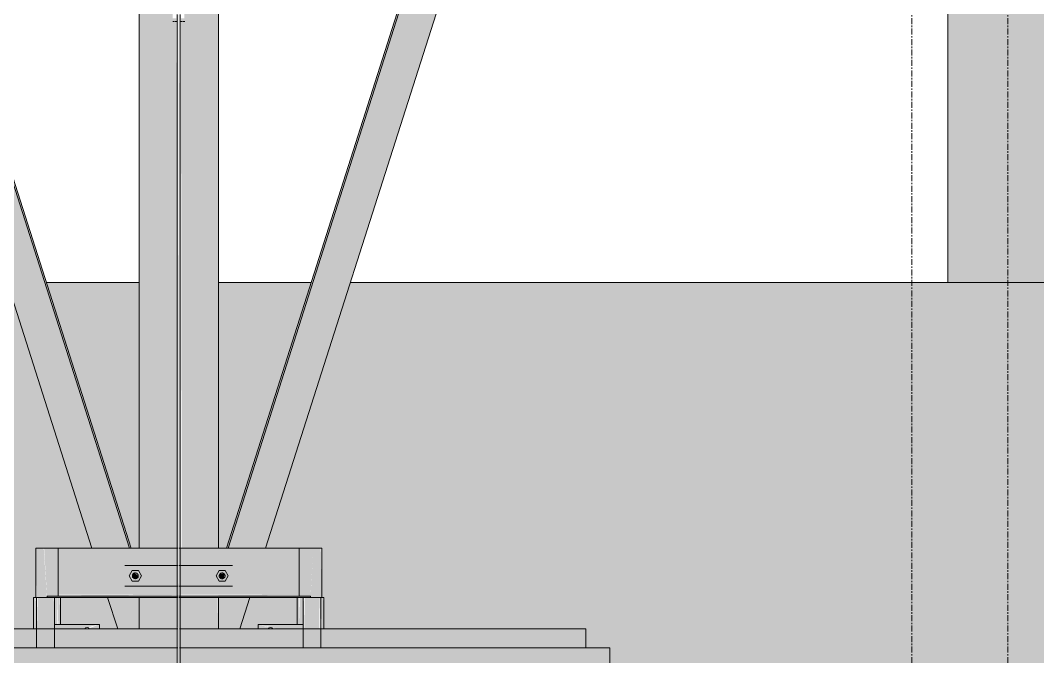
# Model space of a CAD drawing. Header units: inches. Extents: x 21380 to 98133, y -290 to 853.
# Drawn here: x 25608.9 to 25693.9, y 155.3 to 208.4 of the extents above; entities that cross this region are included whole.
import ezdxf

# ---------------------------------------------------------------- set-up
doc = ezdxf.new("R2010")
doc.units = ezdxf.units.IN
doc.header["$MEASUREMENT"] = 0
doc.linetypes.add('Grid Line 1_2_', pattern=[0.875, 0.5, -0.125, 0.125, -0.125])
for name, color, linetype, lineweight in [('M-HVAC-DUCT', 70, 'Continuous', 9), ('Q-SPCQ', 91, 'Continuous', 9), ('S-BEAM', 12, 'Continuous', 9), ('S-GRID', 1, 'Continuous', 9)]:
    doc.layers.add(name, color=color, linetype=linetype, lineweight=lineweight)

# ---------------------------------------------------------------- blocks, each defined once
blk = doc.blocks.new('Basketball_Backstop-Performance_Sports_Systems-3103-Ceiling_Hung - 27_-0_ to 27_-11 7_8_-706978-Building Section - East_West looking North')
at = {"layer": 'Q-SPCQ'}
h = blk.add_hatch(color=256, dxfattribs=at)
h.paths.add_polyline_path([(25617.075, 157.563), (25618.958, 157.563), (25618.958, 160.188), (25616.238, 160.188), (25616.477, 159.438)], flags=0)
h.paths.add_polyline_path([(25618.06, 164.313), (25580.727, 281.375), (25579.159, 281.375), (25577.736, 280.918), (25614.923, 164.313)], flags=0)
for points in [[(25618.06, 164.313), (25618.191, 164.32), (25580.861, 281.375), (25580.727, 281.375), (25618.058, 164.32)], [(25626.154, 164.313), (25626.29, 164.32), (25663.62, 281.375), (25663.487, 281.375), (25626.156, 164.32)], [(25622.169, 145.856), (25622.277, 145.965), (25622.294, 146.074), (25622.231, 208.891), (25622.169, 208.884), (25622.169, 149.672)], [(25618.549, 161.75), (25618.749, 161.879), (25618.799, 162), (25618.484, 162.241), (25618.299, 162), (25618.332, 161.875)], [(25625.924, 161.783), (25626.015, 162.125), (25625.924, 162.217), (25625.582, 162.125), (25625.622, 161.823)], [(25610.049, 157.563), (25610.299, 157.563), (25610.234, 160.188), (25610.049, 160.188), (25610.049, 159.438)], [(25610.303, 157.563), (25610.424, 157.563), (25610.361, 160.188), (25610.299, 160.188), (25610.303, 157.563)], [(25611.674, 157.563), (25611.674, 160.188), (25610.424, 160.188), (25610.424, 157.563)], [(25611.704, 157.563), (25611.799, 157.623), (25611.736, 160.188), (25611.674, 160.188), (25611.674, 157.563)], [(25612.049, 157.938), (25612.049, 160.188), (25611.799, 160.188), (25611.799, 157.938)], [(25612.297, 157.938), (25612.299, 157.938), (25612.226, 160.188), (25612.049, 160.188), (25612.114, 157.938), (25612.29, 157.938)], [(25632.057, 157.938), (25632.299, 157.938), (25632.234, 160.188), (25632.049, 160.188), (25632.056, 157.938)], [(25632.299, 157.938), (25632.549, 157.938), (25632.549, 160.188), (25632.299, 160.188), (25632.299, 159.438)], [(25632.674, 157.563), (25632.611, 160.188), (25632.549, 160.188), (25632.611, 157.563), (25632.672, 157.563)], [(25633.924, 157.563), (25633.924, 160.188), (25632.674, 160.188), (25632.674, 157.563)], [(25634.045, 157.563), (25634.049, 157.563), (25633.986, 160.188), (25633.924, 160.188), (25634.011, 157.563), (25634.044, 157.563)], [(25634.299, 157.563), (25634.226, 160.188), (25634.049, 160.188), (25634.114, 157.563), (25634.297, 157.563)]]:
    blk.add_hatch(color=256, dxfattribs=at).paths.add_polyline_path(points, flags=0)
h = blk.add_hatch(color=256, dxfattribs=at)
h.paths.add_polyline_path([(25621.532, 157.563), (25622.044, 157.563), (25622.044, 160.188), (25618.958, 160.188), (25618.974, 157.563), (25621.317, 157.563)], flags=0)
h.paths.add_polyline_path([(25622.294, 157.563), (25625.39, 157.563), (25625.374, 160.188), (25622.294, 160.188), (25622.294, 159.438)], flags=0)
h.paths.add_polyline_path([(25621.981, 208.884), (25622.044, 209.069), (25621.981, 209.069)], flags=0)
h.paths.add_polyline_path([(25619.305, 164.313), (25622.044, 164.32), (25621.981, 208.559), (25621.856, 208.559), (25621.794, 208.574), (25621.669, 208.574), (25621.669, 209.695), (25621.231, 209.695), (25621.231, 209.942), (25621.106, 210.006), (25621.106, 210.425), (25621.231, 210.425), (25621.317, 210.671), (25621.669, 210.705), (25621.669, 211.694), (25621.794, 211.694), (25621.794, 211.919), (25621.669, 211.919), (25621.669, 213.056), (25621.981, 213.056), (25622.013, 224.759), (25620.454, 224.755), (25618.861, 224.751), (25618.894, 164.313), (25619.071, 164.313)], flags=0)
h.paths.add_polyline_path([(25622.648, 164.313), (25625.486, 164.32), (25625.448, 224.797), (25624.418, 224.75), (25622.325, 224.75), (25622.356, 213.056), (25622.669, 213.056), (25622.648, 211.919), (25622.544, 211.919), (25622.544, 211.694), (25622.669, 211.694), (25622.669, 210.621), (25623.106, 210.621), (25623.106, 210.425), (25623.231, 210.36), (25623.231, 209.942), (25623.106, 209.942), (25623.031, 209.746), (25622.669, 209.746), (25622.648, 208.574), (25622.544, 208.574), (25622.481, 208.559), (25622.356, 208.559), (25622.424, 164.313)], flags=0)
h.paths.add_polyline_path([(25622.481, 210.425), (25622.544, 210.426), (25622.481, 210.474)], flags=0)
h.paths.add_polyline_path([(25621.806, 210.425), (25621.856, 210.425), (25621.794, 210.425)], flags=0)
h.paths.add_polyline_path([(25621.981, 210.933), (25622.013, 210.944), (25621.981, 210.944)], flags=0)
h.paths.add_polyline_path([(25622.611, 213.766), (25622.39, 213.831), (25622.579, 213.933)], flags=0)
h.paths.add_polyline_path([(25621.981, 277.451), (25622.013, 277.636), (25621.981, 277.636)], flags=0)
h.paths.add_polyline_path([(25619.801, 225.187), (25620.285, 225.239), (25622.013, 225.25), (25621.981, 277.126), (25621.856, 277.141), (25621.794, 277.141), (25621.669, 277.141), (25621.669, 278.262), (25621.231, 278.262), (25621.231, 278.509), (25621.106, 278.573), (25621.106, 278.991), (25621.231, 279.062), (25621.317, 279.238), (25621.669, 279.238), (25621.669, 280.45), (25621.231, 280.45), (25621.231, 280.696), (25621.106, 280.761), (25621.106, 281.179), (25621.231, 281.179), (25621.231, 281.375), (25618.861, 281.375), (25618.936, 225.245), (25619.721, 225.195)], flags=0)
h.paths.add_polyline_path([(25623.656, 225.189), (25623.83, 225.245), (25625.486, 225.249), (25625.486, 281.375), (25623.106, 281.375), (25623.106, 281.179), (25623.231, 281.114), (25623.231, 280.696), (25623.106, 280.685), (25623.026, 280.432), (25622.669, 280.432), (25622.669, 279.187), (25623.106, 279.187), (25623.106, 278.991), (25623.231, 278.927), (25623.231, 278.509), (25623.106, 278.509), (25623.031, 278.312), (25622.669, 278.312), (25622.648, 277.141), (25622.544, 277.141), (25622.481, 277.126), (25622.356, 277.126), (25622.325, 225.242), (25623.559, 225.192)], flags=0)
h.paths.add_polyline_path([(25621.262, 225.2), (25620.869, 225.231), (25621.045, 225.202)], flags=0)
h.paths.add_polyline_path([(25621.794, 278.991), (25621.856, 279.062), (25621.794, 279.062)], flags=0)
h.paths.add_polyline_path([(25622.481, 278.991), (25622.544, 279.062), (25622.481, 279.041)], flags=0)
h.paths.add_polyline_path([(25621.981, 279.5), (25622.018, 279.579), (25621.981, 279.511)], flags=0)
h = blk.add_hatch(color=256, dxfattribs=at)
h.paths.add_polyline_path([(25625.39, 157.563), (25627.273, 157.563), (25628.11, 160.188), (25625.39, 160.188), (25625.39, 159.438)], flags=0)
h.paths.add_polyline_path([(25626.288, 164.313), (25629.428, 164.32), (25666.612, 280.918), (25665.189, 281.375), (25663.62, 281.375), (25626.29, 164.32)], flags=0)
h = blk.add_hatch(color=256, dxfattribs=at)
h.paths.add_polyline_path([(25622.169, 145.856), (25622.105, 208.891), (25622.044, 208.884), (25622.11, 145.882), (25622.141, 145.862)], flags=0)
h.paths.add_polyline_path([(25622.044, 208.977), (25622.105, 209.069), (25622.044, 209.069)], flags=0)
h = blk.add_hatch(color=256, dxfattribs=at)
h.paths.add_polyline_path([(25610.931, 164.313), (25611.174, 160.313), (25612.111, 160.313), (25612.079, 164.313), (25611.174, 164.313)], flags=0)
h.paths.add_polyline_path([(25610.392, 160.188), (25611.174, 160.188), (25610.899, 164.313), (25610.236, 164.313), (25610.316, 160.188), (25610.362, 160.188)], flags=0)
h = blk.add_hatch(color=256, dxfattribs=at)
h.paths.add_polyline_path([(25632.236, 160.438), (25632.236, 164.313), (25622.294, 164.313), (25622.294, 160.438), (25631.421, 160.438)], flags=0)
h.paths.add_polyline_path([(25613.875, 160.438), (25622.044, 160.438), (25622.044, 164.313), (25612.111, 164.313), (25612.111, 160.438)], flags=0)
h.paths.add_polyline_path([(25619.054, 162), (25618.765, 162.125), (25618.802, 162.437), (25618.91, 162.25)], flags=0)
h.paths.add_polyline_path([(25618.802, 161.562), (25618.799, 161.89), (25618.984, 161.879), (25618.91, 161.75)], flags=0)
h.paths.add_polyline_path([(25618.296, 161.562), (25618.549, 161.75), (25618.765, 161.562), (25618.332, 161.562)], flags=0)
h.paths.add_polyline_path([(25618.332, 161.875), (25618.355, 162.074), (25618.484, 162.241), (25618.765, 161.919), (25618.726, 161.823), (25618.549, 161.75), (25618.422, 161.823)], flags=0)
h.paths.add_polyline_path([(25618.296, 161.562), (25618.044, 162), (25618.326, 161.823), (25618.306, 161.65)], flags=0)
h.paths.add_polyline_path([(25626.015, 162.125), (25625.924, 161.783), (25625.622, 161.823), (25625.582, 162.125), (25625.924, 162.217)], flags=0)
h.paths.add_polyline_path([(25626.304, 162), (25626.015, 162.125), (25626.052, 162.437), (25626.16, 162.25)], flags=0)
h.paths.add_polyline_path([(25626.052, 161.562), (25626.015, 161.875), (25626.304, 162), (25626.16, 161.75)], flags=0)
h.paths.add_polyline_path([(25625.546, 161.562), (25625.799, 161.75), (25626.015, 161.562), (25625.582, 161.562)], flags=0)
h.paths.add_polyline_path([(25625.294, 162), (25625.546, 162.437), (25625.582, 162.125)], flags=0)
h.paths.add_polyline_path([(25625.546, 161.562), (25625.294, 162), (25625.582, 161.875), (25625.568, 161.75)], flags=0)
h.paths.add_polyline_path([(25618.044, 162), (25618.299, 162.415), (25618.261, 162.094)], flags=0)
h.paths.add_polyline_path([(25618.549, 162.25), (25618.397, 162.437), (25618.765, 162.411)], flags=0)
h.paths.add_polyline_path([(25625.799, 162.25), (25625.582, 162.437), (25626.015, 162.411), (25625.924, 162.343)], flags=0)
h = blk.add_hatch(color=256, dxfattribs=at)
h.paths.add_polyline_path([(25633.417, 164.313), (25632.236, 164.313), (25632.268, 160.313), (25633.174, 160.313)], flags=0)
h.paths.add_polyline_path([(25634.109, 160.188), (25634.111, 160.188), (25634.032, 164.313), (25633.417, 164.313), (25633.174, 160.188), (25634.094, 160.188)], flags=0)
h = blk.add_hatch(color=256, dxfattribs=at)
h.paths.add_polyline_path([(25618.726, 161.562), (25618.726, 161.619), (25618.549, 161.75), (25618.332, 161.562)], flags=0)
h.paths.add_polyline_path([(25618.296, 162.437), (25618.549, 162.25), (25618.802, 162.437)], flags=0)
h.paths.add_polyline_path([(25618.044, 162), (25618.332, 162.125), (25618.261, 162.377)], flags=0)
h.paths.add_polyline_path([(25618.296, 161.562), (25618.261, 161.906), (25618.044, 162), (25618.261, 161.623)], flags=0)
h.paths.add_polyline_path([(25626.052, 161.562), (25626.304, 162), (25626.015, 161.875), (25626.026, 161.783)], flags=0)
h.paths.add_polyline_path([(25626.052, 161.562), (25625.799, 161.75), (25625.546, 161.562)], flags=0)
h.paths.add_polyline_path([(25625.546, 161.562), (25625.582, 161.875), (25625.294, 162), (25625.419, 161.783)], flags=0)
h.paths.add_polyline_path([(25618.802, 161.562), (25619.054, 162), (25618.771, 161.823), (25618.799, 161.585)], flags=0)
h.paths.add_polyline_path([(25619.054, 162), (25618.799, 162.415), (25618.838, 162.094)], flags=0)
h.paths.add_polyline_path([(25625.546, 162.437), (25625.799, 162.25), (25626.052, 162.437)], flags=0)
h.paths.add_polyline_path([(25625.294, 162), (25625.582, 162.125), (25625.546, 162.437), (25625.366, 162.125)], flags=0)
h.paths.add_polyline_path([(25626.304, 162), (25626.052, 162.437), (25626.015, 162.125)], flags=0)
h = blk.add_hatch(color=256, dxfattribs=at)
h.paths.add_polyline_path([(25622.648, 160.188), (25633.174, 160.188), (25633.174, 160.313), (25622.294, 160.313), (25622.294, 160.188)], flags=0)
h.paths.add_polyline_path([(25611.782, 160.188), (25622.044, 160.188), (25622.044, 160.313), (25611.174, 160.313), (25611.174, 160.188), (25611.762, 160.188)], flags=0)
h = blk.add_hatch(color=256, dxfattribs=at)
h.paths.add_polyline_path([(25622.648, 160.313), (25632.236, 160.376), (25632.236, 160.438), (25622.294, 160.362), (25622.294, 160.313)], flags=0)
h.paths.add_polyline_path([(25612.111, 160.313), (25622.044, 160.39), (25622.044, 160.438), (25612.111, 160.374), (25612.111, 160.317)], flags=0)
h = blk.add_hatch(color=256, dxfattribs=at)
h.paths.add_polyline_path([(25653.354, 156), (25656.174, 156), (25656.174, 157.563), (25622.294, 157.563), (25622.294, 156), (25651.424, 156)], flags=0)
h.paths.add_polyline_path([(25588.174, 156), (25622.044, 156), (25622.044, 157.563), (25588.174, 157.563)], flags=0)
h = blk.add_hatch(color=256, dxfattribs=at)
h.paths.add_polyline_path([(25615.549, 157.938), (25614.672, 157.623), (25614.803, 157.563), (25615.549, 157.563)], flags=0)
h.paths.add_polyline_path([(25611.799, 157.563), (25614.363, 157.623), (25614.461, 157.68), (25615.549, 157.938), (25611.799, 157.938)], flags=0)
h.paths.add_polyline_path([(25631.421, 157.563), (25632.549, 157.563), (25632.549, 157.938), (25628.799, 157.938), (25630.549, 157.563)], flags=0)
h.paths.add_polyline_path([(25629.634, 157.563), (25629.774, 157.68), (25628.799, 157.938), (25628.799, 157.563), (25629.545, 157.563)], flags=0)
h = blk.add_hatch(color=256, dxfattribs=at)
h.paths.add_polyline_path([(25586.174, 114), (25616.647, 114), (25615.572, 115.5), (25587.674, 115.5), (25587.674, 154.5), (25622.044, 154.555), (25622.044, 156), (25586.174, 156), (25586.174, 115.494)], flags=0)
h.paths.add_polyline_path([(25658.174, 114), (25658.174, 156), (25622.294, 156), (25622.294, 154.5), (25656.674, 154.5), (25656.674, 115.5), (25628.771, 115.494), (25627.729, 114), (25644.581, 114)], flags=0)
for p, q in [((25580.727, 281.375), (25618.058, 164.32)), ((25618.191, 164.32), (25580.861, 281.375)), ((25663.487, 281.375), (25626.156, 164.32)), ((25663.62, 281.375), (25626.29, 164.32)), ((25577.736, 280.918), (25614.92, 164.32)), ((25666.612, 280.918), (25629.428, 164.32)), ((25618.861, 224.839), (25618.861, 164.32)), ((25625.486, 164.32), (25625.486, 224.839)), ((25621.669, 208.308), (25621.794, 208.308)), ((25621.856, 208.308), (25621.981, 208.308)), ((25622.044, 208.887), (25622.044, 145.456)), ((25622.294, 145.456), (25622.294, 208.887)), ((25622.356, 208.308), (25622.481, 208.308)), ((25622.544, 208.308), (25622.669, 208.308)), ((25610.236, 164.313), (25610.236, 160.188)), ((25610.236, 164.313), (25612.111, 164.313)), ((25612.111, 160.313), (25612.111, 164.313)), ((25622.118, 164.313), (25612.111, 164.313)), ((25632.236, 164.313), (25622.22, 164.313)), ((25632.236, 164.313), (25632.236, 160.313)), ((25632.236, 164.313), (25634.111, 164.313)), ((25634.111, 160.188), (25634.111, 164.313)), ((25622.117, 162.875), (25617.674, 162.875)), ((25618.296, 162.437), (25618.044, 162)), ((25618.802, 162.437), (25618.296, 162.437)), ((25619.054, 162), (25618.802, 162.437)), ((25626.674, 162.875), (25622.22, 162.875)), ((25625.546, 162.437), (25625.294, 162)), ((25626.052, 162.437), (25625.546, 162.437)), ((25626.304, 162), (25626.052, 162.437)), ((25618.044, 162), (25618.296, 161.562)), ((25618.296, 161.562), (25618.802, 161.562)), ((25618.802, 161.562), (25619.054, 162)), ((25625.294, 162), (25625.546, 161.562)), ((25625.546, 161.562), (25626.052, 161.562)), ((25626.052, 161.562), (25626.304, 162)), ((25617.674, 161.125), (25622.117, 161.125)), ((25622.221, 161.125), (25626.674, 161.125)), ((25610.049, 160.188), (25610.049, 157.563)), ((25610.049, 160.188), (25610.299, 160.188)), ((25610.299, 160.188), (25610.299, 156)), ((25610.299, 160.188), (25610.424, 160.188)), ((25610.424, 160.188), (25611.674, 160.188)), ((25611.174, 160.188), (25611.174, 160.313)), ((25622.116, 160.313), (25611.174, 160.313)), ((25611.674, 160.188), (25611.799, 160.188)), ((25611.782, 160.188), (25612.049, 160.188)), ((25611.799, 156), (25611.799, 160.188)), ((25612.049, 160.188), (25612.29, 160.188)), ((25622.116, 160.188), (25612.29, 160.188)), ((25612.299, 157.938), (25612.299, 160.188)), ((25616.238, 160.188), (25617.075, 157.563)), ((25618.861, 160.188), (25618.861, 157.563)), ((25633.174, 160.313), (25622.221, 160.313)), ((25632.057, 160.188), (25622.221, 160.188)), ((25625.486, 157.563), (25625.486, 160.188)), ((25628.11, 160.188), (25627.273, 157.563)), ((25632.049, 160.188), (25632.049, 157.938)), ((25632.057, 160.188), (25632.299, 160.188)), ((25632.299, 160.188), (25632.566, 160.188)), ((25632.549, 160.188), (25632.549, 156)), ((25632.549, 160.188), (25632.674, 160.188)), ((25632.674, 160.188), (25633.924, 160.188)), ((25633.174, 160.313), (25633.174, 160.188)), ((25633.924, 160.188), (25634.049, 160.188)), ((25634.049, 160.188), (25634.299, 160.188)), ((25634.049, 156), (25634.049, 160.188)), ((25634.299, 157.563), (25634.299, 160.188)), ((25588.174, 157.563), (25622.088, 157.563)), ((25615.549, 157.938), (25611.799, 157.938)), ((25611.799, 157.938), (25611.799, 157.563)), ((25615.549, 157.563), (25615.549, 157.938)), ((25622.25, 157.563), (25656.174, 157.563)), ((25628.799, 157.938), (25628.799, 157.563)), ((25632.549, 157.938), (25628.799, 157.938)), ((25632.549, 157.563), (25632.549, 157.938)), ((25656.174, 157.563), (25656.174, 156)), ((25622.087, 156), (25586.174, 156)), ((25658.174, 156), (25622.25, 156)), ((25658.174, 114), (25658.174, 156))]:
    blk.add_line(p, q, dxfattribs=at)
at = {"layer": 'Q-SPCQ', "flags": 128}
for points in [[(25618.497, 162.244), (25618.506, 162.246), (25618.516, 162.248), (25618.526, 162.249), (25618.536, 162.25), (25618.546, 162.25), (25618.549, 162.25)], [(25618.549, 162.25), (25618.552, 162.25), (25618.561, 162.25), (25618.575, 162.25)], [(25625.78, 162.25), (25625.792, 162.25), (25625.798, 162.25), (25625.799, 162.25)], [(25625.799, 162.25), (25625.809, 162.25), (25625.819, 162.249), (25625.829, 162.248), (25625.839, 162.247), (25625.849, 162.245), (25625.858, 162.243)], [(25618.539, 161.75), (25618.529, 161.751), (25618.519, 161.752), (25618.509, 161.753)], [(25618.568, 161.75), (25618.556, 161.75), (25618.55, 161.75), (25618.549, 161.75)], [(25625.799, 161.75), (25625.796, 161.75), (25625.787, 161.75), (25625.773, 161.75)], [(25625.861, 161.758), (25625.851, 161.756), (25625.841, 161.754), (25625.832, 161.752), (25625.822, 161.751), (25625.812, 161.75), (25625.802, 161.75), (25625.799, 161.75)]]:
    blk.add_lwpolyline(points, dxfattribs=at)
at = {"layer": 'Q-SPCQ'}
for centre, radius, start, end in [((25618.549, 162), 0.25, 0, 180), ((25618.549, 162), 0.25, 90, 105), ((25618.549, 162), 0.25, 0, 90), ((25625.799, 162), 0.25, 0, 180), ((25625.799, 162), 0.25, 90, 135), ((25625.799, 162), 0.25, 60, 90), ((25618.549, 162), 0.25, 180, 0), ((25618.549, 162), 0.25, 120, 165), ((25625.799, 162), 0.25, 150, 210), ((25625.799, 162), 0.25, 180, 0), ((25625.799, 162), 0.25, 240, 270), ((25625.799, 162), 0.25, 270, 300), ((25625.799, 162), 0.25, 315, 30), ((25614.518, 157.469), 0.219, 30, 150), ((25629.83, 157.469), 0.219, 30, 150)]:
    blk.add_arc(centre, radius, start, end, dxfattribs=at)
blk = doc.blocks.new('columns and girder2 - one-1334686-Building Section - East_West looking North')
at = {"layer": 'S-BEAM'}
h = blk.add_hatch(color=256, dxfattribs=at)
h.paths.add_polyline_path([(25686.39, 1), (25696.39, 1), (25696.39, 154.5), (25686.39, 154.5), (25686.39, 76.433)], flags=0)
h.paths.add_polyline_path([(25686.39, 186.5), (25696.39, 186.5), (25696.39, 330.476), (25686.39, 330.476), (25686.39, 232.677)], flags=0)
blk.add_line((25686.39, 186.5), (25686.39, 330.476), dxfattribs=at)

msp = doc.modelspace()

# ---------------------------------------------------------------- hatches: boundary and pattern name
at = {"layer": 'M-HVAC-DUCT', "lineweight": 5}
h = msp.add_hatch(color=256, dxfattribs=at)
h.paths.add_polyline_path([(24560.544, 170.5), (24947.382, 170.5), (24942.279, 186.5), (24560.544, 186.5), (24560.544, 173.278)], flags=0)
h.paths.add_polyline_path([(25625.486, 170.5), (25628.127, 170.5), (25633.23, 186.5), (25625.486, 186.5), (25625.486, 172.666)], flags=0)
h.paths.add_polyline_path([(25618.861, 170.5), (25618.861, 186.5), (25611.118, 186.5), (25616.221, 170.5), (25618.261, 170.5)], flags=0)
h.paths.add_polyline_path([(24960.272, 170.5), (24962.56, 170.5), (24967.662, 186.5), (24959.919, 186.429), (24959.919, 170.5)], flags=0)
h.paths.add_polyline_path([(24965.831, 170.5), (25612.949, 170.5), (25607.847, 186.5), (24970.91, 186.427), (24966.094, 171.325)], flags=0)
h.paths.add_polyline_path([(25631.398, 170.5), (25926.544, 170.5), (25926.544, 186.5), (25636.501, 186.5), (25632.094, 172.679)], flags=0)
h.paths.add_polyline_path([(24950.653, 170.5), (24953.294, 170.5), (24953.294, 186.5), (24945.573, 186.431), (24950.4, 171.293)], flags=0)
h = msp.add_hatch(color=256, dxfattribs=at)
h.paths.add_polyline_path([(24560.544, 154.5), (24920.607, 154.564), (24920.607, 156), (24922.607, 156), (24922.607, 157.563), (24944.482, 157.563), (24944.555, 160.188), (24944.669, 160.215), (24944.732, 164.313), (24949.353, 164.32), (24947.382, 170.5), (24560.544, 170.5), (24560.544, 154.555)], flags=0)
h.paths.add_polyline_path([(24992.607, 154.5), (25586.174, 154.555), (25586.174, 156), (25588.174, 156), (25588.174, 157.563), (25610.049, 157.563), (25610.122, 160.188), (25610.236, 160.215), (25610.299, 164.313), (25614.92, 164.32), (25612.949, 170.5), (24965.831, 170.5), (24963.858, 164.313), (24968.544, 164.313), (24968.607, 160.188), (24968.732, 160.188), (24968.732, 157.563), (24990.607, 157.563), (24990.607, 156), (24992.607, 156), (24992.607, 154.555)], flags=0)
h.paths.add_polyline_path([(25658.174, 154.5), (25926.544, 154.555), (25926.544, 170.5), (25631.398, 170.5), (25629.425, 164.313), (25634.111, 164.313), (25634.174, 160.188), (25634.299, 160.188), (25634.299, 157.563), (25656.174, 157.563), (25656.174, 156), (25658.174, 156), (25658.174, 154.555)], flags=0)
h.paths.add_polyline_path([(24964.073, 157.563), (24964.417, 157.623), (24964.153, 157.719), (24964.153, 157.658), (24964.067, 157.563)], flags=0)
h.paths.add_polyline_path([(24963.232, 157.563), (24963.232, 157.938), (24966.482, 157.938), (24966.482, 160.188), (24962.542, 160.188), (24961.705, 157.563)], flags=0)
h.paths.add_polyline_path([(24949.982, 157.938), (24948.761, 157.563), (24949.105, 157.623), (24949.105, 157.706), (24949.169, 157.723)], flags=0)
h.paths.add_polyline_path([(24951.499, 157.563), (24951.488, 157.623), (24950.671, 160.188), (24946.732, 160.188), (24946.732, 157.938), (24949.982, 157.938), (24949.982, 157.563)], flags=0)
h.paths.add_polyline_path([(25630.026, 157.563), (25629.887, 157.68), (25629.721, 157.658), (25629.721, 157.563), (25630.02, 157.563)], flags=0)
h.paths.add_polyline_path([(25614.574, 157.563), (25614.672, 157.623), (25614.672, 157.706), (25614.461, 157.563)], flags=0)
h.paths.add_polyline_path([(25615.549, 157.563), (25617.056, 157.623), (25616.238, 160.188), (25612.299, 160.188), (25612.299, 157.938), (25615.549, 157.879), (25615.549, 157.578)], flags=0)
h.paths.add_polyline_path([(25627.273, 157.563), (25628.799, 157.623), (25628.799, 157.938), (25632.049, 157.938), (25632.049, 160.188), (25628.11, 160.188), (25627.278, 157.578)], flags=0)
h.paths.add_polyline_path([(25625.486, 164.313), (25626.156, 164.32), (25628.127, 170.5), (25625.486, 170.5), (25625.486, 164.32)], flags=0)
h.paths.add_polyline_path([(25618.861, 164.313), (25618.861, 170.5), (25616.221, 170.5), (25618.261, 164.313)], flags=0)
h.paths.add_polyline_path([(24959.919, 164.313), (24960.589, 164.32), (24962.56, 170.5), (24959.919, 170.5), (24959.919, 164.32)], flags=0)
h.paths.add_polyline_path([(24953.294, 164.313), (24953.294, 170.5), (24950.653, 170.5), (24952.627, 164.313)], flags=0)

# ---------------------------------------------------------------- linework, layer by layer
at = {"layer": 'M-HVAC-DUCT'}
for p, q in [((25618.861, 186.5), (25611.118, 186.5)), ((25633.23, 186.5), (25625.486, 186.5)), ((25926.544, 186.5), (25636.501, 186.5))]:
    msp.add_line(p, q, dxfattribs=at)
at = {"layer": 'S-GRID', "linetype": 'Grid Line 1_2_'}
for p, q in [((25683.39, -273.161), (25683.39, 671.892)), ((25691.39, -273.161), (25691.39, 671.892)), ((25691.39, -273.161), (25691.39, 671.892))]:
    msp.add_line(p, q, dxfattribs=at)

# ---------------------------------------------------------------- block references
at = {"layer": 'Q-SPCQ'}
msp.add_blockref('Basketball_Backstop-Performance_Sports_Systems-3103-Ceiling_Hung - 27_-0_ to 27_-11 7_8_-706978-Building Section - East_West looking North', (0, 0), dxfattribs=at)
at = {"layer": 'S-BEAM'}
msp.add_blockref('columns and girder2 - one-1334686-Building Section - East_West looking North', (0, 0), dxfattribs=at)

doc.saveas('drawing.dxf')
